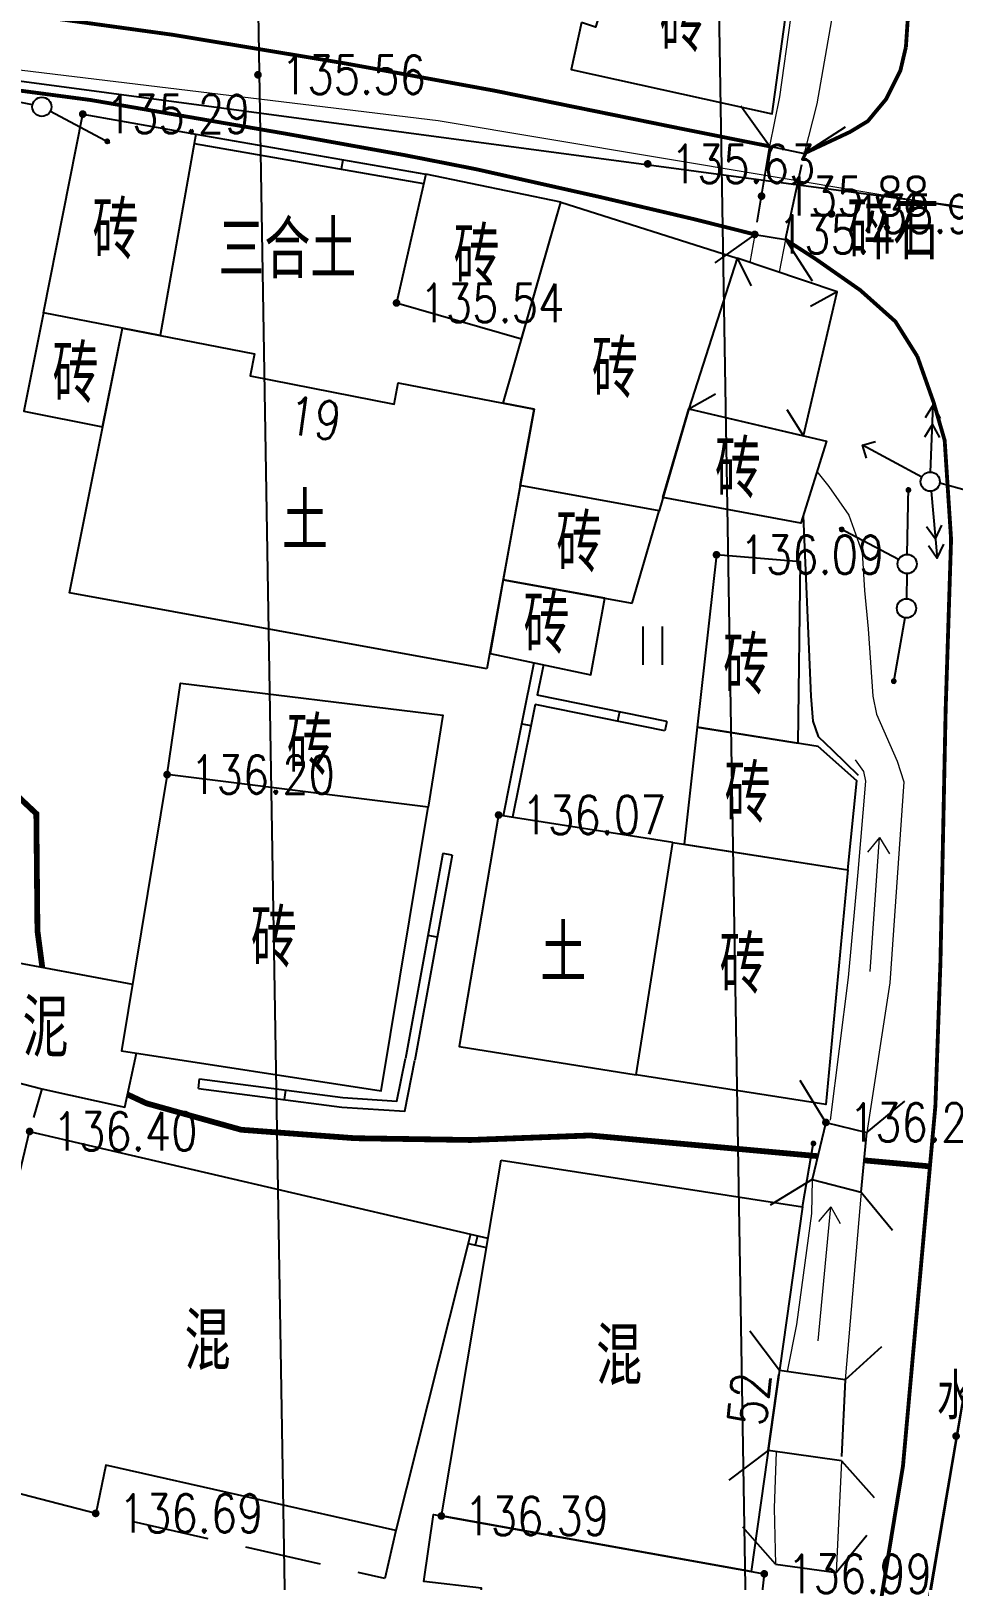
# Model space of a CAD drawing. Extents: x 529262 to 576451, y 2694391 to 2717535.
# Drawn here: x 566077.78 to 566101.8, y 2710010.92 to 2710051.25 of the extents above; entities that cross this region are included whole.
import ezdxf
from ezdxf.enums import TextEntityAlignment as Align
from ezdxf.xclip import XClip

# ---------------------------------------------------------------- set-up
doc = ezdxf.new("R2010")
doc.units = 0
doc.header["$XCLIPFRAME"] = 0
for name, pattern in [('X2', [10, 8, -2]), ('X3', [5, 4, -1]), ('X5', [3, 2, -1])]:
    doc.linetypes.add(name, pattern=pattern)
for name, color, linetype in [('a红线图', 1, 'Continuous'), ('DLSS', 4, 'Continuous'), ('DMTZ', 8, 'Continuous'), ('GCD', 8, 'Continuous'), ('GXYZ', 8, 'Continuous'), ('JMD', 8, 'Continuous'), ('PP-COM', 7, 'Continuous'), ('RD-中线', 40, 'Continuous'), ('RD-红线', 7, 'Continuous'), ('ZBTZ', 8, 'Continuous'), ('ZJ', 7, 'Continuous'), ('污水管径标注_W10-', 202, 'Continuous')]:
    doc.layers.add(name, color=color, linetype=linetype)
doc.layers.add('SXSS', color=5, linetype='Continuous', lineweight=0)
doc.styles.add('HZ', font='rs.shx', dxfattribs={"width": 0.8, "bigfont": 'hztxt.shx'})
doc.linetypes.add('10422', pattern='A,0.75,[150,AAA.SHX,S=0.5,R=0,X=0,Y=0.5],1.5,[177,AAA.SHX,S=1,R=0,X=0,Y=0.4],0.75', length=3)
doc.linetypes.add('1161', pattern='A,0,[149,AAA.SHX,S=0.15,R=0,X=0,Y=0],-1.6', length=1.6)

# ---------------------------------------------------------------- blocks, each defined once
blk = doc.blocks.new('A$C19FD0107')
at = {"layer": 'RD-中线', "color": 8, "flags": 128}
blk.add_lwpolyline([(-4915.644, 15741.627), (-4910.447, 15430.529)], dxfattribs=at)
at = {"layer": 'RD-中线', "color": 8, "linetype": 'Continuous', "flags": 128}
for points in [[(-4490.734, 14139.438, 0), (-4490.29, 14139.417)], [(-3818.251, 14086.168, 0), (-3817.74, 14086.169)]]:
    blk.add_lwpolyline(points, format="xyb", dxfattribs=at)
at = {"layer": 'RD-红线', "color": 8, "flags": 128}
blk.add_lwpolyline([(-4903.143, 15711.754), (-4903.139, 15711.5), (-4902.865, 15695.099), (-4898.449, 15430.729)], dxfattribs=at)
blk = doc.blocks.new('GC200')
at = {"linetype": 'Continuous', "const_width": 0.2, "flags": 128}
blk.add_lwpolyline([(-0.1, 0, 1), (0.1, 0, 1)], format="xyb", close=True, dxfattribs=at)
blk = doc.blocks.new('gc086')
at = {"color": 8}
for p, q in [((0, 0), (7, 0)), ((7, 0), (6.181, 0.574)), ((7, 0), (6.181, -0.574))]:
    blk.add_line(p, q, dxfattribs=at)
blk = doc.blocks.new('gc121')
at = {"color": 8}
for p, q in [((-0.5, -1), (-0.5, 1)), ((0.5, -1), (0.5, 1))]:
    blk.add_line(p, q, dxfattribs=at)
blk = doc.blocks.new('gc013a')
at = {"linetype": 'Continuous'}
blk.add_line((0.5, 0), (4, 0), dxfattribs=at)
at = {"linetype": 'Continuous', "flags": 128}
for points in [[(2.307, -0.4), (3, 0), (2.307, 0.4)], [(3.307, -0.4), (4, 0), (3.307, 0.4)]]:
    blk.add_lwpolyline(points, dxfattribs=at)
blk = doc.blocks.new('gc013c')
at = {"linetype": 'Continuous'}
blk.add_line((0.5, 0), (4, 0), dxfattribs=at)
at = {"linetype": 'Continuous', "const_width": 0.15, "flags": 128}
blk.add_lwpolyline([(3.775, 0, 1), (3.925, 0, 1)], format="xyb", close=True, dxfattribs=at)
blk = doc.blocks.new('gc170')
at = {"color": 8, "linetype": 'Continuous'}
blk.add_circle((0, 0), 0.5, dxfattribs=at)
blk = doc.blocks.new('gc013b')
at = {"linetype": 'Continuous'}
blk.add_line((0.5, 0), (4, 0), dxfattribs=at)
at = {"linetype": 'Continuous', "flags": 128}
blk.add_lwpolyline([(3.5, 0.5), (4, 0), (3.5, -0.5)], dxfattribs=at)

msp = doc.modelspace()

# ---------------------------------------------------------------- linework, layer by layer
at = {"layer": 'a红线图', "color": 8, "linetype": 'Continuous', "lineweight": 0, "flags": 128}
for points in [[(566002.192, 2710136.326), (566109.082, 2710133.706), (566102.533, 2710124.92), (566100.925, 2710114.792), (566103.162, 2710098.867), (566102.215, 2710078.564), (566102.717, 2710046.58), (566103.542, 2710024.38), (566098.749, 2709996.517), (566091.062, 2709979.95), (566088.689, 2709969.605), (566093.614, 2709951.357), (566100.107, 2709923.223), (566100.107, 2709923.223), (566100.107, 2709923.223), (566095.932, 2709922.206), (566095.932, 2709922.206), (566081.847, 2709912.554), (566085.668, 2709714.381)], [(566002.192, 2710136.326), (566109.082, 2710133.706), (566102.533, 2710124.92), (566100.925, 2710114.792), (566103.162, 2710098.867), (566102.215, 2710078.564), (566102.717, 2710046.58), (566103.542, 2710024.38), (566098.749, 2709996.517), (566091.062, 2709979.95), (566088.689, 2709969.605), (566093.614, 2709951.357), (566100.107, 2709923.223), (566100.107, 2709923.223), (566100.107, 2709923.223), (566095.932, 2709922.206), (566095.932, 2709922.206), (566081.847, 2709912.554), (566085.668, 2709714.381)], [(566033.819, 2710055.938), (566048.898, 2710052.943), (566068.064, 2710051.379), (566088.385, 2710048.918), (566102.667, 2710046.53)], [(566033.819, 2710055.938), (566048.898, 2710052.943), (566068.064, 2710051.379), (566088.385, 2710048.918), (566102.667, 2710046.53)]]:
    msp.add_lwpolyline(points, dxfattribs=at)
at = {"layer": 'DLSS', "linetype": 'Continuous'}
for p, q in [((566097.015, 2710048.248), (566096.272, 2710049.29)), ((566097.015, 2710048.248), (566096.272, 2710049.29)), ((566097.917, 2710048.063), (566098.992, 2710048.757)), ((566097.917, 2710048.063), (566098.992, 2710048.757)), ((566097.015, 2710048.248), (566097.917, 2710048.063)), ((566097.015, 2710048.248), (566097.917, 2710048.063)), ((566096.63, 2710045.954), (566095.587, 2710045.211)), ((566096.63, 2710045.954), (566095.587, 2710045.211)), ((566096.63, 2710045.954), (566097.434, 2710045.819)), ((566096.63, 2710045.954), (566097.434, 2710045.819)), ((566097.434, 2710045.819), (566098.128, 2710044.744)), ((566097.434, 2710045.819), (566098.128, 2710044.744)), ((566098.484, 2710022.833), (566097.816, 2710023.925)), ((566098.484, 2710022.833), (566097.816, 2710023.925)), ((566099.554, 2710022.573), (566100.54, 2710023.388)), ((566099.554, 2710022.573), (566100.54, 2710023.388)), ((566098.484, 2710022.833), (566099.554, 2710022.573)), ((566098.484, 2710022.833), (566099.554, 2710022.573)), ((566098.127, 2710021.351), (566097.035, 2710020.683)), ((566098.127, 2710021.351), (566097.035, 2710020.683)), ((566098.127, 2710021.351), (566099.406, 2710021.016)), ((566098.127, 2710021.351), (566099.406, 2710021.016)), ((566099.406, 2710021.016), (566100.221, 2710020.029)), ((566099.406, 2710021.016), (566100.221, 2710020.029)), ((566097.274, 2710016.376), (566096.503, 2710017.398)), ((566097.274, 2710016.376), (566096.503, 2710017.398)), ((566098.99, 2710016.135), (566099.938, 2710016.995)), ((566098.99, 2710016.135), (566099.938, 2710016.995)), ((566098.99, 2710016.135), (566097.274, 2710016.376)), ((566098.99, 2710016.135), (566097.274, 2710016.376)), ((566096.98, 2710014.287), (566095.958, 2710013.516)), ((566096.98, 2710014.287), (566095.958, 2710013.516)), ((566098.886, 2710014.019), (566096.98, 2710014.287)), ((566098.886, 2710014.019), (566096.98, 2710014.287)), ((566098.886, 2710014.019), (566099.745, 2710013.071)), ((566098.886, 2710014.019), (566099.745, 2710013.071)), ((566097.167, 2710011.335), (566096.323, 2710012.298)), ((566097.167, 2710011.335), (566096.323, 2710012.298)), ((566098.749, 2710011.113, 136.564), (566099.551, 2710012.084)), ((566098.749, 2710011.113, 136.564), (566099.551, 2710012.084)), ((566097.167, 2710011.335), (566098.749, 2710011.113, 136.564)), ((566097.167, 2710011.335), (566098.749, 2710011.113, 136.564))]:
    msp.add_line(p, q, dxfattribs=at)
at = {"layer": 'DLSS', "linetype": 'X5'}
for p, q in [((566097.015, 2710048.248), (566096.63, 2710045.954)), ((566097.015, 2710048.248), (566096.63, 2710045.954)), ((566097.434, 2710045.819), (566097.917, 2710048.063)), ((566097.434, 2710045.819), (566097.917, 2710048.063)), ((566098.484, 2710022.833), (566098.127, 2710021.351)), ((566098.484, 2710022.833), (566098.127, 2710021.351)), ((566099.406, 2710021.016), (566099.554, 2710022.573)), ((566099.406, 2710021.016), (566099.554, 2710022.573)), ((566096.98, 2710014.287), (566097.274, 2710016.376)), ((566096.98, 2710014.287), (566097.274, 2710016.376)), ((566098.99, 2710016.135), (566098.886, 2710014.019)), ((566098.99, 2710016.135), (566098.886, 2710014.019))]:
    msp.add_line(p, q, dxfattribs=at)
at = {"layer": 'DLSS', "linetype": 'X2', "const_width": 0.1, "flags": 128}
for points in [[(566100.568, 2710050.835), (566100.896, 2710055.758), (566101.014, 2710058.525), (566101.571, 2710062.342), (566101.748, 2710065.194), (566101.63, 2710067.749), (566101.4, 2710069.536), (566100.458, 2710073.965), (566099.956, 2710077.604), (566100.04, 2710080.54), (566100.124, 2710086.24), (566100.333, 2710092.222), (566100.166, 2710097.759), (566099.904, 2710102.247), (566098.855, 2710106.99), (566085.496, 2710108.284), (566074.999, 2710110.34), (566062.262, 2710113.001), (566057.912, 2710113.254)], [(566097.015, 2710048.248), (566094.707, 2710048.709), (566089.839, 2710049.699), (566085.962, 2710050.407), (566081.448, 2710051.155), (566076.933, 2710051.778), (566070.488, 2710052.615), (566064.712, 2710053.259), (566058.775, 2710053.503), (566051.355, 2710054.226), (566044.931, 2710055.072), (566039.564, 2710056.097), (566037.97, 2710056.481)], [(566098.638, 2710002.568), (566100.492, 2710013.889), (566101.336, 2710023.264), (566101.468, 2710027.013), (566101.604, 2710033.6), (566101.745, 2710038.016), (566101.578, 2710040.591), (566101.291, 2710041.579), (566100.866, 2710042.777)]]:
    msp.add_lwpolyline(points, dxfattribs=at)
at = {"layer": 'DLSS', "linetype": 'X2', "flags": 128}
for points in [[(566097.015, 2710048.248), (566094.707, 2710048.709), (566089.839, 2710049.699), (566085.962, 2710050.407), (566081.448, 2710051.155), (566076.933, 2710051.778), (566070.488, 2710052.615), (566064.712, 2710053.259), (566058.775, 2710053.503), (566051.355, 2710054.226), (566044.931, 2710055.072), (566039.564, 2710056.097), (566037.97, 2710056.481)], [(566098.638, 2710002.568), (566100.492, 2710013.889), (566101.336, 2710023.264), (566101.468, 2710027.013), (566101.604, 2710033.6), (566101.745, 2710038.016), (566101.578, 2710040.591), (566101.291, 2710041.579), (566100.866, 2710042.777)]]:
    msp.add_lwpolyline(points, dxfattribs=at)
at = {"layer": 'DLSS', "linetype": 'Continuous', "const_width": 0.1, "flags": 128}
msp.add_lwpolyline([(566046.302, 2710049.636), (566046.58, 2710049.939), (566046.846, 2710050.166), (566047.193, 2710050.438), (566047.533, 2710050.588), (566048.368, 2710050.817), (566049.767, 2710051.008), (566052.157, 2710051.153), (566054.018, 2710051.198), (566056.752, 2710051.184), (566060.6, 2710051.105), (566064.042, 2710050.927), (566067.336, 2710050.785), (566074.112, 2710050.148), (566079.34, 2710049.452), (566084.451, 2710048.57), (566087.519, 2710048.017), (566089.378, 2710047.651), (566092.627, 2710046.922), (566095.05, 2710046.351), (566096.63, 2710045.954)], dxfattribs=at)
at = {"layer": 'DLSS', "linetype": 'Continuous', "flags": 128}
msp.add_lwpolyline([(566046.302, 2710049.636), (566046.58, 2710049.939), (566046.846, 2710050.166), (566047.193, 2710050.438), (566047.533, 2710050.588), (566048.368, 2710050.817), (566049.767, 2710051.008), (566052.157, 2710051.153), (566054.018, 2710051.198), (566056.752, 2710051.184), (566060.6, 2710051.105), (566064.042, 2710050.927), (566067.336, 2710050.785), (566074.112, 2710050.148), (566079.34, 2710049.452), (566084.451, 2710048.57), (566087.519, 2710048.017), (566089.378, 2710047.651), (566092.627, 2710046.922), (566095.05, 2710046.351), (566096.63, 2710045.954)], dxfattribs=at)
at = {"layer": 'DLSS', "linetype": 'X2', "const_width": 0.1, "elevation": 135.376, "flags": 128}
msp.add_lwpolyline([(566097.917, 2710048.063), (566099.113, 2710048.623), (566099.576, 2710048.904), (566100.056, 2710049.482), (566100.424, 2710050.219), (566100.568, 2710050.835)], dxfattribs=at)
at = {"layer": 'DLSS', "linetype": 'X2', "elevation": 135.376, "flags": 128}
msp.add_lwpolyline([(566097.917, 2710048.063), (566099.113, 2710048.623), (566099.576, 2710048.904), (566100.056, 2710049.482), (566100.424, 2710050.219), (566100.568, 2710050.835)], dxfattribs=at)
at = {"layer": 'DLSS', "linetype": 'Continuous', "const_width": 0.1, "elevation": 135.404, "flags": 128}
msp.add_lwpolyline([(566097.434, 2710045.819), (566098.208, 2710045.32), (566099.378, 2710044.503), (566100.294, 2710043.686), (566100.866, 2710042.777)], dxfattribs=at)
at = {"layer": 'DLSS', "linetype": 'Continuous', "elevation": 135.404, "flags": 128}
msp.add_lwpolyline([(566097.434, 2710045.819), (566098.208, 2710045.32), (566099.378, 2710044.503), (566100.294, 2710043.686), (566100.866, 2710042.777)], dxfattribs=at)
at = {"layer": 'DLSS', "linetype": 'X3', "const_width": 0.15, "flags": 128}
for points in [[(566078.07, 2710026.872), (566077.944, 2710027.822), (566077.915, 2710030.871), (566076.578, 2710032.129), (566072.959, 2710032.758), (566064.203, 2710034.101), (566052.325, 2710035.398), (566044.018, 2710036.141)], [(566098.272, 2710021.955), (566092.338, 2710022.494), (566089.231, 2710022.376), (566086.214, 2710022.422), (566083.254, 2710022.642), (566080.785, 2710023.33), (566080.291, 2710023.56)], [(566101.194, 2710021.689), (566099.484, 2710021.845)]]:
    msp.add_lwpolyline(points, dxfattribs=at)
at = {"layer": 'DLSS', "linetype": 'X3', "flags": 128}
for points in [[(566078.07, 2710026.872), (566077.944, 2710027.822), (566077.915, 2710030.871), (566076.578, 2710032.129), (566072.959, 2710032.758), (566064.203, 2710034.101), (566052.325, 2710035.398), (566044.018, 2710036.141)], [(566098.272, 2710021.955), (566092.338, 2710022.494), (566089.231, 2710022.376), (566086.214, 2710022.422), (566083.254, 2710022.642), (566080.785, 2710023.33), (566080.291, 2710023.56)], [(566101.194, 2710021.689), (566099.484, 2710021.845)]]:
    msp.add_lwpolyline(points, dxfattribs=at)
at = {"layer": 'DMTZ', "linetype": '10422', "flags": 128}
msp.add_lwpolyline([(566097.892, 2710038.624), (566098.088, 2710033.933), (566098.145, 2710033.285), (566098.279, 2710032.885), (566098.66, 2710032.523), (566099.326, 2710031.876)], dxfattribs=at)
msp.add_lwpolyline([(566097.892, 2710038.624), (566098.088, 2710033.933), (566098.145, 2710033.285), (566098.279, 2710032.885), (566098.66, 2710032.523), (566099.326, 2710031.876)], dxfattribs=at)
at = {"layer": 'GXYZ', "linetype": 'Continuous', "elevation": 135.98, "flags": 128}
msp.add_lwpolyline([(566100.595, 2710037.126), (566100.585, 2710036.467)], dxfattribs=at)
at = {"layer": 'JMD', "linetype": 'Continuous'}
for p, q in [((566085.899, 2710047.896, 135.334), (566085.856, 2710047.65, 135.334)), ((566085.899, 2710047.896, 135.334), (566085.856, 2710047.65, 135.334)), ((566096.175, 2710045.334), (566096.536, 2710044.62)), ((566096.175, 2710045.334), (566096.536, 2710044.62)), ((566098.781, 2710044.463), (566098.082, 2710044.074)), ((566098.781, 2710044.463), (566098.082, 2710044.074)), ((566094.912, 2710041.412), (566095.608, 2710041.805)), ((566094.912, 2710041.412), (566095.608, 2710041.805)), ((566097.897, 2710040.709), (566097.476, 2710041.389)), ((566097.897, 2710040.709), (566097.476, 2710041.389)), ((566090.559, 2710033.215, 135.571), (566090.804, 2710033.166, 135.571)), ((566090.559, 2710033.215, 135.571), (566090.804, 2710033.166, 135.571)), ((566093.105, 2710033.525), (566093.055, 2710033.28)), ((566093.105, 2710033.525), (566093.055, 2710033.28)), ((566094.338, 2710033.276), (566094.289, 2710033.031)), ((566094.338, 2710033.276), (566094.289, 2710033.031)), ((566088.748, 2710029.789), (566088.502, 2710029.834)), ((566088.748, 2710029.789), (566088.502, 2710029.834)), ((566088.358, 2710027.654), (566088.112, 2710027.699)), ((566088.358, 2710027.654), (566088.112, 2710027.699)), ((566082.136, 2710023.72), (566082.168, 2710023.968)), ((566082.136, 2710023.72), (566082.168, 2710023.968)), ((566084.38, 2710023.428, 136.368), (566084.412, 2710023.676, 136.368)), ((566084.38, 2710023.428, 136.368), (566084.412, 2710023.676, 136.368)), ((566089.406, 2710019.883, 136.376), (566089.351, 2710019.639, 136.376)), ((566089.406, 2710019.883, 136.376), (566089.351, 2710019.639, 136.376))]:
    msp.add_line(p, q, dxfattribs=at)
at = {"layer": 'JMD', "linetype": 'Continuous', "elevation": 135.219, "flags": 128}
msp.add_lwpolyline([(566092.114, 2710051.471), (566091.845, 2710050.25), (566097.083, 2710049.092), (566097.458, 2710051.797, 0.109271), (566097.242, 2710052.226), (566096.944, 2710052.513), (566093.201, 2710053.639), (566092.486, 2710051.354)], format="xyb", close=True, dxfattribs=at)
msp.add_lwpolyline([(566092.114, 2710051.471), (566091.845, 2710050.25), (566097.083, 2710049.092), (566097.458, 2710051.797, 0.109271), (566097.242, 2710052.226), (566096.944, 2710052.513), (566093.201, 2710053.639), (566092.486, 2710051.354)], format="xyb", close=True, dxfattribs=at)
at = {"layer": 'JMD', "linetype": 'Continuous', "flags": 128}
for points in [[(566078.099, 2710043.914), (566079.125, 2710049.087), (566082.072, 2710048.565), (566081.144, 2710043.323), (566080.158, 2710043.514)], [(566078.099, 2710043.914), (566079.125, 2710049.087), (566082.072, 2710048.565), (566081.144, 2710043.323), (566080.158, 2710043.514)], [(566090.558, 2710043.239), (566091.576, 2710046.795), (566088.058, 2710047.52), (566087.298, 2710044.169)], [(566090.558, 2710043.239), (566091.576, 2710046.795), (566088.058, 2710047.52), (566087.298, 2710044.169)], [(566097.897, 2710040.709), (566098.781, 2710044.463), (566096.175, 2710045.334), (566094.912, 2710041.412)], [(566097.897, 2710040.709), (566098.781, 2710044.463), (566096.175, 2710045.334), (566094.912, 2710041.412)], [(566080.158, 2710043.514), (566078.099, 2710043.914), (566077.592, 2710041.355), (566079.642, 2710040.944)], [(566080.158, 2710043.514), (566078.099, 2710043.914), (566077.592, 2710041.355), (566079.642, 2710040.944)], [(566094.495, 2710030.123), (566089.958, 2710030.837), (566088.931, 2710024.812), (566093.544, 2710024.076)], [(566094.495, 2710030.123), (566089.958, 2710030.837), (566088.931, 2710024.812), (566093.544, 2710024.076)], [(566094.495, 2710030.123), (566099.057, 2710029.406), (566098.483, 2710023.302), (566093.544, 2710024.076)], [(566094.495, 2710030.123), (566099.057, 2710029.406), (566098.483, 2710023.302), (566093.544, 2710024.076)]]:
    msp.add_lwpolyline(points, close=True, dxfattribs=at)
for points, elevation in [([(566082.071, 2710048.564), (566088.058, 2710047.52)], 135.334), ([(566082.071, 2710048.564), (566088.058, 2710047.52)], 135.334), ([(566082.028, 2710048.318), (566088, 2710047.276)], 135.334), ([(566082.028, 2710048.318), (566088, 2710047.276)], 135.334), ([(566090.879, 2710034.8), (566090.252, 2710031.692), (566090.075, 2710030.819)], 135.571), ([(566090.879, 2710034.8), (566090.252, 2710031.692), (566090.075, 2710030.819)], 135.571), ([(566091.124, 2710034.748), (566090.964, 2710033.957)], 135.571), ([(566091.124, 2710034.748), (566090.964, 2710033.957)], 135.571), ([(566090.914, 2710033.712), (566090.497, 2710031.643), (566090.323, 2710030.78)], 135.571), ([(566090.914, 2710033.712), (566090.497, 2710031.643), (566090.323, 2710030.78)], 135.571), ([(566085.876, 2710023.234), (566087.511, 2710023.125), (566087.774, 2710024.452)], 136.379), ([(566085.876, 2710023.234), (566087.511, 2710023.125), (566087.774, 2710024.452)], 136.379), ([(566085.9, 2710023.483), (566087.308, 2710023.389), (566087.528, 2710024.499)], 136.379), ([(566085.9, 2710023.483), (566087.308, 2710023.389), (566087.528, 2710024.499)], 136.379), ([(566082.168, 2710023.968), (566085.9, 2710023.483)], 136.368), ([(566082.168, 2710023.968), (566085.9, 2710023.483)], 136.368), ([(566082.136, 2710023.72), (566085.876, 2710023.234)], 136.368), ([(566082.136, 2710023.72), (566085.876, 2710023.234)], 136.368), ([(566089.224, 2710019.925), (566089.681, 2710019.82)], 136.376), ([(566089.224, 2710019.925), (566089.681, 2710019.82)], 136.376), ([(566089.162, 2710019.683), (566089.639, 2710019.573)], 136.376), ([(566089.162, 2710019.683), (566089.639, 2710019.573)], 136.376), ([(566088.576, 2710002.568), (566089.516, 2710010.707), (566088.01, 2710010.881), (566088.263, 2710012.623), (566096.878, 2710011.08), (566095.918, 2710002.568)], 136.879), ([(566088.576, 2710002.568), (566089.516, 2710010.707), (566088.01, 2710010.881), (566088.263, 2710012.623), (566096.878, 2710011.08), (566095.918, 2710002.568)], 136.879)]:
    msp.add_lwpolyline(points, dxfattribs=dict(at, elevation=elevation))
for points, elevation in [([(566091.576, 2710046.795), (566096.175, 2710045.334), (566094.912, 2710041.412), (566094.138, 2710038.757), (566090.521, 2710039.415), (566090.883, 2710041.407), (566090.078, 2710041.562)], 135.23), ([(566091.576, 2710046.795), (566096.175, 2710045.334), (566094.912, 2710041.412), (566094.138, 2710038.757), (566090.521, 2710039.415), (566090.883, 2710041.407), (566090.078, 2710041.562)], 135.23), ([(566089.654, 2710034.646), (566078.776, 2710036.624), (566080.158, 2710043.514), (566083.598, 2710042.846), (566083.485, 2710042.271), (566087.233, 2710041.535), (566087.342, 2710042.09), (566090.883, 2710041.407)], 135.883), ([(566089.654, 2710034.646), (566078.776, 2710036.624), (566080.158, 2710043.514), (566083.598, 2710042.846), (566083.485, 2710042.271), (566087.233, 2710041.535), (566087.342, 2710042.09), (566090.883, 2710041.407)], 135.883), ([(566094.912, 2710041.412), (566098.496, 2710040.568), (566097.833, 2710038.432), (566094.238, 2710039.102)], 135.334), ([(566094.912, 2710041.412), (566098.496, 2710040.568), (566097.833, 2710038.432), (566094.238, 2710039.102)], 135.334), ([(566093.437, 2710036.351), (566094.138, 2710038.757), (566090.521, 2710039.415), (566090.075, 2710036.962)], 136.157), ([(566093.437, 2710036.351), (566094.138, 2710038.757), (566090.521, 2710039.415), (566090.075, 2710036.962)], 136.157), ([(566097.761, 2710032.704), (566097.82, 2710037.427), (566095.633, 2710037.613), (566095.132, 2710033.127)], 135.955), ([(566097.761, 2710032.704), (566097.82, 2710037.427), (566095.633, 2710037.613), (566095.132, 2710033.127)], 135.955), ([(566089.735, 2710035.042), (566092.36, 2710034.487), (566092.722, 2710036.481), (566090.075, 2710036.962)], 135.522), ([(566089.735, 2710035.042), (566092.36, 2710034.487), (566092.722, 2710036.481), (566090.075, 2710036.962)], 135.522), ([(566081.322, 2710031.89), (566081.673, 2710034.27), (566088.504, 2710033.436), (566088.119, 2710031.043)], 136.2), ([(566081.322, 2710031.89), (566081.673, 2710034.27), (566088.504, 2710033.436), (566088.119, 2710031.043)], 136.2), ([(566099.057, 2710029.406), (566099.293, 2710031.729), (566098.284, 2710032.622), (566095.132, 2710033.127), (566094.791, 2710030.077)], 136.373), ([(566099.057, 2710029.406), (566099.293, 2710031.729), (566098.284, 2710032.622), (566095.132, 2710033.127), (566094.791, 2710030.077)], 136.373), ([(566081.322, 2710031.89), (566080.132, 2710024.695), (566086.901, 2710023.659), (566088.119, 2710031.043)], 136.2), ([(566081.322, 2710031.89), (566080.132, 2710024.695), (566086.901, 2710023.659), (566088.119, 2710031.043)], 136.2), ([(566077.741, 2710022.599), (566089.224, 2710019.925), (566087.276, 2710012.211), (566079.726, 2710013.912), (566079.461, 2710012.654), (566075.597, 2710013.645)], 135.936), ([(566077.741, 2710022.599), (566089.224, 2710019.925), (566087.276, 2710012.211), (566079.726, 2710013.912), (566079.461, 2710012.654), (566075.597, 2710013.645)], 135.936), ([(566090.022, 2710021.852), (566097.872, 2710020.635), (566096.538, 2710011.141), (566088.467, 2710012.586)], 136.388), ([(566090.022, 2710021.852), (566097.872, 2710020.635), (566096.538, 2710011.141), (566088.467, 2710012.586)], 136.388)]:
    msp.add_lwpolyline(points, close=True, dxfattribs=dict(at, elevation=elevation))
for points in [[(566094.289, 2710033.031), (566090.914, 2710033.712)], [(566094.289, 2710033.031), (566090.914, 2710033.712)], [(566094.338, 2710033.276), (566090.964, 2710033.957)], [(566094.338, 2710033.276), (566090.964, 2710033.957)], [(566088.502, 2710029.834), (566087.528, 2710024.499)], [(566088.502, 2710029.834), (566087.528, 2710024.499)], [(566088.748, 2710029.789), (566087.774, 2710024.452)], [(566088.748, 2710029.789), (566087.774, 2710024.452)]]:
    msp.add_lwpolyline(points, dxfattribs=at)
at = {"layer": 'JMD', "linetype": 'X5', "flags": 128}
for points, elevation in [([(566074.8, 2710023.355), (566075.088, 2710024.474), (566078.056, 2710023.711), (566077.741, 2710022.599)], 136.287), ([(566074.8, 2710023.355), (566075.088, 2710024.474), (566078.056, 2710023.711), (566077.741, 2710022.599)], 136.287), ([(566087.276, 2710012.211), (566086.993, 2710010.957), (566079.461, 2710012.654)], 137.691), ([(566087.276, 2710012.211), (566086.993, 2710010.957), (566079.461, 2710012.654)], 137.691)]:
    msp.add_lwpolyline(points, dxfattribs=dict(at, elevation=elevation))
at = {"layer": 'SXSS', "color": 8, "linetype": 'Continuous', "flags": 128}
msp.add_lwpolyline([(566086.713, 2710061.028), (566087.38, 2710060.448), (566088.177, 2710059.889), (566090.04, 2710058.552), (566091.171, 2710057.75), (566091.682, 2710057.008), (566092.115, 2710056.492), (566093.117, 2710055.326), (566094.009, 2710054.439), (566096.797, 2710052.812), (566097.223, 2710052.533), (566097.546, 2710052.064), (566097.562, 2710051.581), (566097.271, 2710049.535), (566097.015, 2710048.248)], dxfattribs=at)
msp.add_lwpolyline([(566086.713, 2710061.028), (566087.38, 2710060.448), (566088.177, 2710059.889), (566090.04, 2710058.552), (566091.171, 2710057.75), (566091.682, 2710057.008), (566092.115, 2710056.492), (566093.117, 2710055.326), (566094.009, 2710054.439), (566096.797, 2710052.812), (566097.223, 2710052.533), (566097.546, 2710052.064), (566097.562, 2710051.581), (566097.271, 2710049.535), (566097.015, 2710048.248)], dxfattribs=at)
for points, elevation in [([(566094.564, 2710055.038), (566094.564, 2710055.038), (566095.708, 2710054.327), (566097.728, 2710053.379), (566098.234, 2710053.127), (566098.554, 2710052.781), (566098.639, 2710052.402), (566098.654, 2710051.689), (566098.246, 2710049.357), (566097.917, 2710048.063)], 134.958), ([(566094.564, 2710055.038), (566094.564, 2710055.038), (566095.708, 2710054.327), (566097.728, 2710053.379), (566098.234, 2710053.127), (566098.554, 2710052.781), (566098.639, 2710052.402), (566098.654, 2710051.689), (566098.246, 2710049.357), (566097.917, 2710048.063)], 134.958), ([(566096.63, 2710045.954), (566096.5, 2710045.225)], 135.409), ([(566096.63, 2710045.954), (566096.5, 2710045.225)], 135.409), ([(566097.434, 2710045.819), (566097.269, 2710044.968)], 135.404), ([(566097.434, 2710045.819), (566097.269, 2710044.968)], 135.404), ([(566098.251, 2710039.781), (566098.558, 2710039.388), (566099.082, 2710038.647), (566099.426, 2710037.674), (566099.492, 2710036.679), (566099.585, 2710035.685), (566099.704, 2710033.935), (566099.8, 2710033.463), (566100.343, 2710032.238), (566100.513, 2710031.705), (566100.149, 2710026.469), (566099.554, 2710022.573)], 135.334), ([(566098.251, 2710039.781), (566098.558, 2710039.388), (566099.082, 2710038.647), (566099.426, 2710037.674), (566099.492, 2710036.679), (566099.585, 2710035.685), (566099.704, 2710033.935), (566099.8, 2710033.463), (566100.343, 2710032.238), (566100.513, 2710031.705), (566100.149, 2710026.469), (566099.554, 2710022.573)], 135.334), ([(566098.6, 2710022.888), (566099.073, 2710026.606), (566099.325, 2710029.351), (566099.521, 2710031.715), (566099.472, 2710031.968), (566099.259, 2710032.272)], 136.273), ([(566098.6, 2710022.888), (566099.073, 2710026.606), (566099.325, 2710029.351), (566099.521, 2710031.715), (566099.472, 2710031.968), (566099.259, 2710032.272)], 136.273), ([(566098.127, 2710021.351), (566098.107, 2710020.463), (566097.719, 2710017.571), (566097.475, 2710016.348)], 136.278), ([(566098.127, 2710021.351), (566098.107, 2710020.463), (566097.719, 2710017.571), (566097.475, 2710016.348)], 136.278), ([(566099.406, 2710021.016), (566098.99, 2710016.135)], 136.564), ([(566099.406, 2710021.016), (566098.99, 2710016.135)], 136.564), ([(566097.191, 2710014.257), (566097.139, 2710012.786), (566097.167, 2710011.335)], 136.278), ([(566097.191, 2710014.257), (566097.139, 2710012.786), (566097.167, 2710011.335)], 136.278), ([(566098.886, 2710014.019), (566098.749, 2710011.113)], 136.564), ([(566098.886, 2710014.019), (566098.749, 2710011.113)], 136.564)]:
    msp.add_lwpolyline(points, dxfattribs=dict(at, elevation=elevation))
at = {"layer": 'ZBTZ', "linetype": '1161', "flags": 128}
for points, elevation in [([(566075.585, 2710027.339), (566080.419, 2710026.431)], 136.333), ([(566075.585, 2710027.339), (566080.419, 2710026.431)], 136.333), ([(566078.056, 2710023.711), (566080.219, 2710023.229), (566080.526, 2710024.635)], 138.255), ([(566078.056, 2710023.711), (566080.219, 2710023.229), (566080.526, 2710024.635)], 138.255)]:
    msp.add_lwpolyline(points, dxfattribs=dict(at, elevation=elevation))
at = {"layer": '污水管径标注_W10-'}
for points in [[(566082.627, 2709872.113), (566082.241, 2709892.11), (566081.856, 2709912.106), (566081.74, 2709918.105), (566095.226, 2709921.863), (566100.043, 2709923.205), (566096.477, 2709937.775), (566091.724, 2709957.202), (566088.634, 2709969.83), (566091.115, 2709976.375), (566098.912, 2709996.947), (566101.908, 2710014.696), (566103.738, 2710025.543), (566103.302, 2710034.532), (566102.72, 2710046.518), (566102.787, 2710054.518), (566102.956, 2710074.517), (566103.125, 2710094.516), (566103.146, 2710098.516), (566100.983, 2710114.368), (566102.582, 2710125.251)], [(566102.717, 2710046.58), (566064.505, 2710051.669), (566033.819, 2710055.938)]]:
    msp.add_lwpolyline(points, dxfattribs=at)

# ---------------------------------------------------------------- block references
at = {"layer": 'GCD', "linetype": 'Continuous'}
ref = msp.add_blockref('GC200', (566083.689, 2710050.11, 135.556), dxfattribs=dict(at, xscale=0.5, yscale=0.5, zscale=0.5))
ref.add_attrib('height', '135.56', dxfattribs={"linetype": 'Continuous', "height": 1, "style": 'HZ', "width": 0.8}).set_placement((566084.289, 2710050.11, 135.556), align=Align.MIDDLE_LEFT)
ref = msp.add_blockref('GC200', (566079.125, 2710049.087, 135.289), dxfattribs=dict(at, xscale=0.5, yscale=0.5))
ref.add_attrib('height', '135.29', dxfattribs={"linetype": 'Continuous', "height": 1, "style": 'HZ', "width": 0.8}).set_placement((566079.725, 2710049.087, 135.289), align=Align.MIDDLE_LEFT)
ref = msp.add_blockref('GC200', (566093.842, 2710047.79, 135.629), dxfattribs=dict(at, xscale=0.5, yscale=0.5, zscale=0.5))
ref.add_attrib('height', '135.63', dxfattribs={"linetype": 'Continuous', "height": 1, "style": 'HZ', "width": 0.8}).set_placement((566094.442, 2710047.79, 135.629), align=Align.MIDDLE_LEFT)
ref = msp.add_blockref('GC200', (566096.808, 2710046.951, 135.883), dxfattribs=dict(at, xscale=0.5, yscale=0.5, zscale=0.5))
ref.add_attrib('height', '135.88', dxfattribs={"linetype": 'Continuous', "height": 1, "style": 'HZ', "width": 0.8}).set_placement((566097.408, 2710046.951, 135.883), align=Align.MIDDLE_LEFT)
ref = msp.add_blockref('GC200', (566098.628, 2710046.489, 135.906), dxfattribs=dict(at, xscale=0.5, yscale=0.5, zscale=0.5))
ref.add_attrib('height', '135.91', dxfattribs={"linetype": 'Continuous', "height": 1, "style": 'HZ', "width": 0.8}).set_placement((566099.228, 2710046.489, 135.906), align=Align.MIDDLE_LEFT)
ref = msp.add_blockref('GC200', (566096.63, 2710045.954, 135.409), dxfattribs=dict(at, xscale=0.5, yscale=0.5, zscale=0.5))
ref.add_attrib('height', '135.41', dxfattribs={"linetype": 'Continuous', "height": 1, "style": 'HZ', "width": 0.8}).set_placement((566097.23, 2710045.954, 135.409), align=Align.MIDDLE_LEFT)
ref = msp.add_blockref('GC200', (566087.298, 2710044.169, 135.537), dxfattribs=dict(at, xscale=0.5, yscale=0.5, zscale=0.5))
ref.add_attrib('height', '135.54', dxfattribs={"linetype": 'Continuous', "height": 1, "style": 'HZ', "width": 0.8}).set_placement((566087.898, 2710044.169, 135.537), align=Align.MIDDLE_LEFT)
ref = msp.add_blockref('GC200', (566095.633, 2710037.613, 136.094), dxfattribs=dict(at, xscale=0.5, yscale=0.5))
ref.add_attrib('height', '136.09', dxfattribs={"linetype": 'Continuous', "height": 1, "style": 'HZ', "width": 0.8}).set_placement((566096.233, 2710037.613, 136.094), align=Align.MIDDLE_LEFT)
ref = msp.add_blockref('GC200', (566081.322, 2710031.89, 136.2), dxfattribs=dict(at, xscale=0.5, yscale=0.5, zscale=0.5))
ref.add_attrib('height', '136.20', dxfattribs={"linetype": 'Continuous', "height": 1, "style": 'HZ', "width": 0.8}).set_placement((566081.922, 2710031.89, 136.2), align=Align.MIDDLE_LEFT)
ref = msp.add_blockref('GC200', (566089.958, 2710030.837, 136.071), dxfattribs=dict(at, xscale=0.5, yscale=0.5, zscale=0.5))
ref.add_attrib('height', '136.07', dxfattribs={"linetype": 'Continuous', "height": 1, "style": 'HZ', "width": 0.8}).set_placement((566090.558, 2710030.837, 136.071), align=Align.MIDDLE_LEFT)
ref = msp.add_blockref('GC200', (566077.741, 2710022.599, 136.396), dxfattribs=dict(at, xscale=0.5, yscale=0.5, zscale=0.5))
ref.add_attrib('height', '136.40', dxfattribs={"linetype": 'Continuous', "height": 1, "style": 'HZ', "width": 0.8}).set_placement((566078.341, 2710022.599, 136.396), align=Align.MIDDLE_LEFT)
ref = msp.add_blockref('GC200', (566098.484, 2710022.833, 136.273), dxfattribs=dict(at, xscale=0.5, yscale=0.5, zscale=0.5))
ref.add_attrib('height', '136.27', dxfattribs={"linetype": 'Continuous', "height": 1, "style": 'HZ', "width": 0.8}).set_placement((566099.084, 2710022.833, 136.273), align=Align.MIDDLE_LEFT)
ref = msp.add_blockref('GC200', (566101.875, 2710014.666, 136.92), dxfattribs=dict(at, xscale=0.5, yscale=0.5, zscale=0.5))
ref.add_attrib('height', '136.92', dxfattribs={"linetype": 'Continuous', "height": 1, "style": 'HZ', "width": 0.8}).set_placement((566102.475, 2710014.666, 136.92), align=Align.MIDDLE_LEFT)
ref = msp.add_blockref('GC200', (566079.461, 2710012.654, 136.694), dxfattribs=dict(at, xscale=0.5, yscale=0.5, zscale=0.5))
ref.add_attrib('height', '136.69', dxfattribs={"linetype": 'Continuous', "height": 1, "style": 'HZ', "width": 0.8}).set_placement((566080.061, 2710012.654, 136.694), align=Align.MIDDLE_LEFT)
ref = msp.add_blockref('GC200', (566088.467, 2710012.586, 136.388), dxfattribs=dict(at, xscale=0.5, yscale=0.5, zscale=0.5))
ref.add_attrib('height', '136.39', dxfattribs={"linetype": 'Continuous', "height": 1, "style": 'HZ', "width": 0.8}).set_placement((566089.067, 2710012.586, 136.388), align=Align.MIDDLE_LEFT)
ref = msp.add_blockref('GC200', (566096.878, 2710011.08, 136.99), dxfattribs=dict(at, xscale=0.5, yscale=0.5, zscale=0.5))
ref.add_attrib('height', '136.99', dxfattribs={"linetype": 'Continuous', "height": 1, "style": 'HZ', "width": 0.8}).set_placement((566097.478, 2710011.08, 136.99), align=Align.MIDDLE_LEFT)
at = {"layer": 'GXYZ', "linetype": 'Continuous'}
for name, p, xscale, yscale, zscale, rotation in [('gc013c', (566078.06, 2710049.277), 0.4999999999681455, 0.4999999999681455, 0.4999999999681455, 168.6459740395077), ('gc013c', (566078.06, 2710049.277), 0.500000000000653, 0.500000000000653, 0.500000000000653, 332.1611594354528), ('gc013a', (566101.202, 2710039.518, 135.757), 0.499999999919913, 0.499999999919913, 0.499999999919913, 87.71412802459206), ('gc013b', (566101.202, 2710039.518, 135.757), 0.4999999999487396, 0.4999999999487396, 0.4999999999487396, 151.78000905871), ('gc013b', (566101.209, 2710039.557, 135.757), 0.50000000000042, 0.50000000000042, 0.50000000000042, 344.448575168149), ('gc013b', (566101.209, 2710039.557, 135.757), 0.50000000000042, 0.50000000000042, 0.50000000000042, 344.448575168149), ('gc013c', (566100.599, 2710037.374), 0.499999999858587, 0.499999999858587, 0.499999999858587, 88.98102888458298), ('gc013a', (566101.202, 2710039.518, 135.757), 0.5000000001662729, 0.5000000001662729, 0.5000000001662729, 275.2489552304861), ('gc013c', (566100.599, 2710037.374), 0.500000000000653, 0.500000000000653, 0.500000000000653, 152.1611594354527), ('gc013c', (566100.582, 2710036.219, 135.961), 0.5000000001082844, 0.5000000001082844, 0.5000000001082844, 260.1351240047074), ('gc013c', (566097.829, 2710020.389, 136.388), 0.5000000001082844, 0.5000000001082844, 0.5000000001082844, 80.13512400470742)]:
    msp.add_blockref(name, p, dxfattribs=dict(at, xscale=xscale, yscale=yscale, zscale=zscale, rotation=rotation))
at = {"layer": 'GXYZ', "linetype": 'Continuous', "xscale": 0.5, "yscale": 0.5, "zscale": 0.5}
for p in [(566078.06, 2710049.277), (566078.06, 2710049.277, 135.294), (566101.202, 2710039.518, 135.757), (566100.599, 2710037.374, 135.98), (566100.582, 2710036.219, 135.961)]:
    msp.add_blockref('gc170', p, dxfattribs=at)
at = {"layer": 'PP-COM'}
ref = msp.add_blockref('A$C19FD0107', (570997.993, 2694390.603), dxfattribs=at)
XClip(ref).set_block_clipping_path([(-9366.4383134884, 14428.6043910822), (-3328.4480743363, 17452.7484863754)])
at = {"layer": 'SXSS', "color": 8, "linetype": 'Continuous'}
for p, xscale, yscale, zscale, rotation in [((566099.638, 2710026.763), 0.4999999998252946, 0.4999999998252946, 0.4999999998252946, 86.03376953320563), ((566099.638, 2710026.763), 0.4999999998252946, 0.4999999998252946, 0.4999999998252946, 86.03376953320563), ((566098.28, 2710017.149), 0.5000000000198646, 0.5000000000198646, 0.5000000000198646, 84.55751020720454), ((566098.28, 2710017.149), 0.5000000000198646, 0.5000000000198646, 0.5000000000198646, 84.55751020720454)]:
    msp.add_blockref('gc086', p, dxfattribs=dict(at, xscale=xscale, yscale=yscale, zscale=zscale, rotation=rotation))
at = {"layer": 'ZBTZ', "linetype": 'Continuous', "xscale": 0.5, "yscale": 0.5, "zscale": 0.5}
msp.add_blockref('gc121', (566093.977, 2710035.244), dxfattribs=at)
msp.add_blockref('gc121', (566093.977, 2710035.244), dxfattribs=at)

# ---------------------------------------------------------------- texts
at = {"layer": 'JMD', "linetype": 'Continuous', "style": 'HZ', "width": 0.8}
for s, p in [('砖', (566095.35, 2710051.458)), ('砖', (566095.35, 2710051.458)), ('砖', (566080.577, 2710046.063)), ('砖', (566080.577, 2710046.063)), ('砖', (566089.985, 2710045.388)), ('砖', (566089.985, 2710045.388)), ('砖', (566093.586, 2710042.451)), ('砖', (566093.586, 2710042.451)), ('砖', (566079.537, 2710042.322)), ('砖', (566079.537, 2710042.322)), ('砖', (566096.793, 2710039.842)), ('砖', (566096.793, 2710039.842)), ('砖', (566092.659, 2710037.914)), ('砖', (566092.659, 2710037.914)), ('砖', (566091.806, 2710035.792)), ('砖', (566091.806, 2710035.792)), ('砖', (566097.007, 2710034.731)), ('砖', (566097.007, 2710034.731)), ('砖', (566085.643, 2710032.633)), ('砖', (566085.643, 2710032.633)), ('砖', (566097.043, 2710031.393)), ('砖', (566097.043, 2710031.393)), ('砖', (566084.704, 2710027.626)), ('砖', (566084.704, 2710027.626)), ('砖', (566096.913, 2710026.938)), ('砖', (566096.913, 2710026.938)), ('混', (566082.974, 2710017.137, -135.516)), ('混', (566082.974, 2710017.137, -135.516)), ('混', (566093.696, 2710016.749, -135.516)), ('混', (566093.696, 2710016.749, -135.516))]:
    msp.add_text(s, height=1.5, dxfattribs=at).set_placement(p, align=Align.MIDDLE_RIGHT)
at = {"layer": 'ZJ', "color": 8, "linetype": 'Continuous', "style": 'HZ', "width": 0.8}
for s, height, p in [('碎石', 1.5, (566100.24, 2710046.133)), ('三合土', 1.5, (566084.454, 2710045.637)), ('三合土', 1.5, (566084.454, 2710045.637)), ('土', 1.5, (566084.915, 2710038.556)), ('土', 1.5, (566084.915, 2710038.556)), ('土', 1.5, (566091.645, 2710027.308)), ('土', 1.5, (566091.645, 2710027.308)), ('水泥', 1.5, (566077.555, 2710025.369)), ('水泥', 1.5, (566077.555, 2710025.369)), ('水泥', 1.2, (566102.337, 2710015.763))]:
    msp.add_text(s, height=height, dxfattribs=at).set_placement(p, align=Align.MIDDLE)
for s, rotation, p in [('19', 352.0438, (566085.171, 2710041.169)), ('19', 352.0438, (566085.171, 2710041.169)), ('52', 84.4448, (566096.485, 2710015.633)), ('52', 84.4448, (566096.485, 2710015.633))]:
    msp.add_text(s, height=1, rotation=rotation, dxfattribs=at).set_placement(p, align=Align.MIDDLE)

doc.saveas('drawing.dxf')
